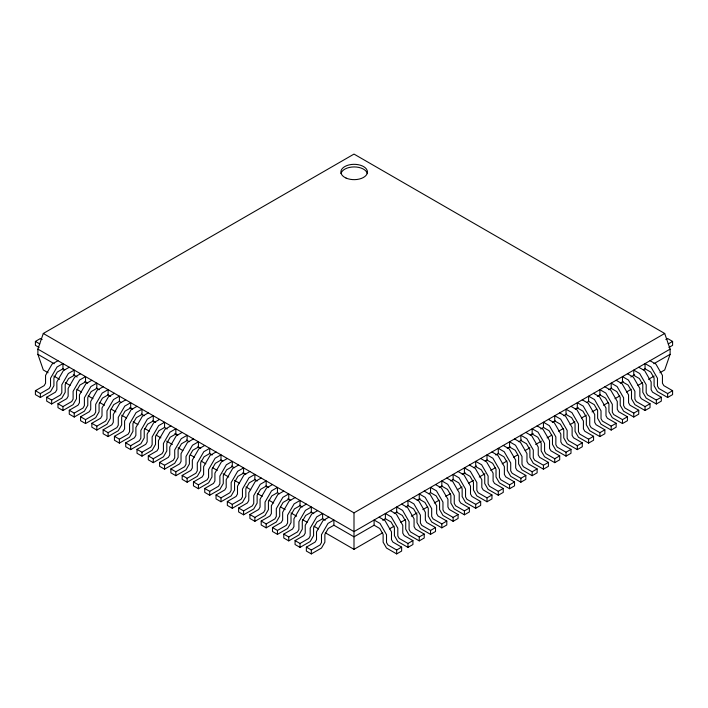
<?xml version="1.0" encoding="UTF-8"?>
<svg xmlns="http://www.w3.org/2000/svg" width="708" height="708" viewBox="0 0 708 708"><rect width="100%" height="100%" fill="white"/><g stroke="black" fill="none" stroke-linecap="round" stroke-linejoin="round"><path stroke-width="1.06" d="M48.082 372.727L43.303 369.965L37.887 354.327L37.887 349.115L43.303 333.468L354 154.087L664.697 333.468L670.113 349.115L670.113 354.327L664.697 369.965L659.918 372.727M39.09 347.469L35.4 345.327L35.4 341.424L40.365 338.548L42.117 339.566M57.976 360.717L52.065 364.133L45.56 375.39L45.56 383.214L44.161 385.639L35.4 390.701L35.4 394.613L40.365 397.48L50.525 391.613L53.914 385.745L53.914 377.922L57.304 372.054L62.95 368.797L62.95 363.585L57.029 367.001L50.525 378.258L50.525 386.081L49.126 388.506L40.365 393.568L35.4 390.701M69.269 367.231L63.348 370.647L56.852 381.904L56.852 389.727L55.445 392.161L46.693 397.215L46.693 401.126L51.657 403.994L61.817 398.126L65.207 392.259L65.207 384.444L68.596 378.576L74.234 375.311L74.234 370.098L68.322 373.514L61.817 384.771L61.817 392.595L60.419 395.029L51.657 400.082L46.693 397.215M80.562 373.753L74.641 377.169L68.145 388.426L68.145 396.25L66.738 398.675L57.976 403.737L57.976 407.649L62.95 410.516L73.11 404.649L76.499 398.781L76.499 390.958L79.88 385.09L85.526 381.833L85.526 376.621L79.606 380.037L73.11 391.294L73.11 399.117L71.703 401.542L62.95 406.604L57.976 403.737M91.845 380.267L85.933 383.683L79.429 394.94L79.429 402.764L78.03 405.197L69.269 410.251L69.269 414.162L74.234 417.03L84.394 411.162L87.783 405.295L87.783 397.48L91.173 391.613L96.819 388.347L96.819 383.134L90.898 386.55L84.394 397.808L84.394 405.631L82.995 408.065L74.234 413.118L69.269 410.251M103.138 386.789L97.217 390.205L90.721 401.463L90.721 409.286L89.314 411.711L80.562 416.773L80.562 420.685L85.526 423.552L95.686 417.685L99.076 411.817L99.076 403.994L102.465 398.126L108.103 394.869L108.103 389.657L102.191 393.073L95.686 404.33L95.686 412.153L94.288 414.578L85.526 419.64L80.562 416.773M114.431 393.303L108.51 396.719L102.014 407.976L102.014 415.8L100.607 418.233L91.845 423.287L91.845 427.198L96.819 430.066L106.979 424.198L110.368 418.331L110.368 410.516L113.749 404.649L119.395 401.383L119.395 396.17L113.475 399.586L106.979 410.844L106.979 418.667L105.572 421.101L96.819 426.154L91.845 423.287M125.723 399.825L119.802 403.241L113.298 414.499L113.298 422.322L111.899 424.747L103.138 429.809L103.138 433.721L108.103 436.588L118.271 430.721L121.652 424.853L121.652 417.03L125.042 411.162L130.688 407.905L130.688 402.693L124.767 406.109L118.271 417.366L118.271 425.189L116.864 427.614L108.103 432.676L103.138 429.809M137.007 406.339L131.086 409.755L124.59 421.012L124.59 428.836L123.183 431.269L114.431 436.323L114.431 440.234L119.395 443.102L129.555 437.234L132.945 431.367L132.945 423.552L136.334 417.685L141.981 414.419L141.981 409.206L136.06 412.622L129.555 423.888L129.555 431.703L128.157 434.137L119.395 439.19L114.431 436.323M148.299 412.861L142.379 416.277L135.883 427.535L135.883 435.358L134.476 437.783L125.723 442.845L125.723 446.757L130.688 449.624L140.848 443.757L144.237 437.889L144.237 430.066L147.618 424.198L153.264 420.941L153.264 415.729L147.344 419.145L140.848 430.402L140.848 438.225L139.441 440.65L130.688 445.713L125.723 442.845M159.592 419.375L153.671 422.791L147.167 434.048L147.167 441.872L145.768 444.305L137.007 449.359L137.007 453.27L141.981 456.138L152.14 450.27L155.521 444.403L155.521 436.588L158.911 430.721L164.557 427.464L164.557 422.242L158.636 425.658L152.14 436.924L152.14 444.739L150.733 447.173L141.981 452.226L137.007 449.359M170.876 425.897L164.955 429.314L158.459 440.571L158.459 448.394L157.061 450.819L148.299 455.881L148.299 459.793L153.264 462.66L163.424 456.793L166.814 450.925L166.814 443.102L170.203 437.234L175.849 433.977L175.849 428.765L169.929 432.181L163.424 443.438L163.424 451.262L162.026 453.686L153.264 458.749L148.299 455.881M182.168 432.411L176.248 435.827L169.752 447.093L169.752 454.908L168.345 457.341L159.592 462.395L159.592 466.306L164.557 469.174L174.717 463.306L178.106 457.439L178.106 449.624L181.487 443.757L187.133 440.5L187.133 435.278L181.213 438.695L174.717 449.961L174.717 457.775L173.318 460.209L164.557 465.262L159.592 462.395M193.461 438.933L187.54 442.35L181.036 453.607L181.036 461.43L179.637 463.855L170.876 468.917L170.876 472.829L175.849 475.696L186.009 469.829L189.39 463.961L189.39 456.138L192.78 450.27L198.426 447.014L198.426 441.801L192.505 445.217L186.009 456.474L186.009 464.298L184.602 466.722L175.849 471.785L170.876 468.917M204.745 445.447L198.833 448.863L192.328 460.129L192.328 467.944L190.93 470.377L182.168 475.431L182.168 479.343L187.133 482.21L197.293 476.342L200.683 470.484L200.683 462.66L204.072 456.793L209.718 453.536L209.718 448.314L203.798 451.731L197.293 462.997L197.293 470.811L195.895 473.245L187.133 478.298L182.168 475.431M216.037 451.969L210.117 455.386L203.621 466.643L203.621 474.466L202.214 476.891L193.461 481.953L193.461 485.865L198.426 488.732L208.586 482.865L211.975 476.997L211.975 469.174L215.365 463.306L221.002 460.05L221.002 454.837L215.09 458.253L208.586 469.51L208.586 477.334L207.187 479.767L198.426 484.821L193.461 481.953M227.33 458.483L221.409 461.899L214.905 473.165L214.905 480.98L213.506 483.414L204.745 488.467L204.745 492.379L209.718 495.246L219.878 489.378L223.259 483.52L223.259 475.696L226.649 469.829L232.295 466.572L232.295 461.35L226.374 464.767L219.878 476.033L219.878 483.847L218.471 486.281L209.718 491.334L204.745 488.467M238.614 465.006L232.702 468.422L226.197 479.679L226.197 487.502L224.799 489.927L216.037 494.989L216.037 498.901L221.002 501.768L231.162 495.901L234.552 490.033L234.552 482.21L237.941 476.342L243.587 473.086L243.587 467.873L237.667 471.289L231.162 482.546L231.162 490.37L229.764 492.803L221.002 497.857L216.037 494.989M249.906 471.519L243.986 474.935L237.49 486.201L237.49 494.016L236.083 496.45L227.33 501.503L227.33 505.415L232.295 508.282L242.455 502.415L245.844 496.556L245.844 488.732L249.234 482.865L254.871 479.608L254.871 474.387L248.959 477.811L242.455 489.069L242.455 496.883L241.056 499.317L232.295 504.37L227.33 501.503M261.199 478.042L255.278 481.458L248.782 492.715L248.782 500.538L247.375 502.963L238.614 508.025L238.614 511.937L243.587 514.805L253.747 508.937L257.137 503.069L257.137 495.246L260.517 489.378L266.164 486.122L266.164 480.909L260.243 484.325L253.747 495.582L253.747 503.406L252.34 505.839L243.587 510.893L238.614 508.025M272.491 484.555L266.571 487.971L260.066 499.237L260.066 507.052L258.668 509.486L249.906 514.539L249.906 518.451L254.871 521.318L265.04 515.451L268.421 509.592L268.421 501.768L271.81 495.901L277.456 492.644L277.456 487.423L271.536 490.848L265.04 502.105L265.04 509.928L263.633 512.353L254.871 517.406L249.906 514.539M283.775 491.078L277.855 494.494L271.359 505.751L271.359 513.574L269.952 516.008L261.199 521.061L261.199 524.973L266.164 527.841L276.324 521.973L279.713 516.105L279.713 508.282L283.103 502.415L288.749 499.158L288.749 493.945L282.828 497.361L276.324 508.618L276.324 516.442L274.925 518.875L266.164 523.929L261.199 521.061M295.068 497.591L289.147 501.016L282.651 512.273L282.651 520.088L281.244 522.522L272.491 527.575L272.491 531.487L277.456 534.354L287.616 528.487L291.006 522.628L291.006 514.805L294.386 508.937L300.033 505.68L300.033 500.459L294.112 503.884L287.616 515.141L287.616 522.964L286.209 525.389L277.456 530.442L272.491 527.575M306.36 504.114L300.44 507.53L293.935 518.787L293.935 526.61L292.537 529.044L283.775 534.097L283.775 538.009L288.749 540.877L298.909 535.009L302.289 529.141L302.289 521.318L305.679 515.451L311.325 512.194L311.325 506.981L305.405 510.397L298.909 521.654L298.909 529.478L297.502 531.912L288.749 536.965L283.775 534.097M317.644 510.627L311.724 514.052L305.228 525.309L305.228 533.124L303.821 535.558L295.068 540.611L295.068 544.523L300.033 547.39L310.192 541.531L313.582 535.664L313.582 527.841L316.972 521.973L322.618 518.716L322.618 513.495L316.697 516.92L310.192 528.177L310.192 536L308.794 538.425L300.033 543.479L295.068 540.611M328.937 517.15L323.016 520.566L316.52 531.823L316.52 539.646L315.113 542.08L306.36 547.134L306.36 551.045L311.325 553.913L321.485 548.045L324.875 542.178L324.875 534.354L328.255 528.487L333.902 525.23L354 536.832L374.116 525.221L379.745 528.487L383.125 534.354L383.125 542.178L386.515 548.045L396.675 553.913L401.64 551.045L401.64 547.134L392.887 542.08L391.48 539.646L391.48 531.823L384.984 520.566L379.063 517.15M43.303 333.468L354 512.849L664.697 333.468M665.883 339.566L667.635 338.548L672.6 341.424L672.6 345.327L668.91 347.469M306.36 547.134L311.325 550.001L320.078 544.948L321.485 542.514L321.485 534.69L327.981 523.433L333.902 520.017L333.902 525.23M668.219 343.946L672.6 341.424M670.113 349.115L354 531.62L37.887 349.115M382.736 520.238L385.612 518.583M394.232 513.61L397.108 511.946M405.728 506.972L408.604 505.308M417.224 500.335L420.101 498.671M428.721 493.697L430.632 492.591M439.252 487.608L442.128 485.954M450.748 480.98L453.624 479.316M462.244 474.342L465.121 472.679M473.74 467.705L476.617 466.041M485.237 461.067L487.148 459.961M495.777 454.978L498.644 453.324M507.264 448.341L510.141 446.686M518.76 441.712L521.637 440.049M530.257 435.075L533.133 433.411M540.797 428.986L543.673 427.331M552.293 422.349L555.16 420.694M563.789 415.711L566.657 414.056M575.285 409.082L578.153 407.419M586.773 402.445L588.693 401.339M597.313 396.356L600.189 394.701M608.809 389.719L611.685 388.064M620.305 383.081L623.182 381.426M630.837 377.001L634.669 374.789M643.298 369.815L645.209 368.709M653.829 363.726L670.113 354.327M325.317 532.788L354 549.346L382.683 532.788M389.373 528.929L394.152 526.168M400.843 522.3L405.622 519.548M411.357 516.229L417.092 512.919M422.835 509.61L427.614 506.848M434.305 502.99L439.084 500.229M445.774 496.361L450.554 493.6M457.244 489.741L462.023 486.98M468.723 483.113L473.502 480.36M479.236 477.042L484.971 473.732M490.706 470.422L495.485 467.661M502.176 463.802L506.955 461.041M513.654 457.173L517.477 454.97M525.124 450.554L529.903 447.792M535.637 444.482L541.372 441.173M547.107 437.854L551.886 435.101M558.585 431.234L563.364 428.473M570.055 424.614L574.834 421.853M581.525 417.986L586.304 415.224M592.038 411.914L596.817 409.153M603.517 405.295L608.296 402.533M614.986 398.675L619.765 395.914M626.456 392.046L631.235 389.285M637.926 385.426L642.714 382.665M648.448 379.355L654.183 376.045M374.098 525.23L374.098 520.017L380.019 523.433L386.515 534.69L386.515 542.514L387.922 544.948L396.675 550.001L401.64 547.134M407.967 543.479L412.932 540.611L412.932 544.523L407.967 547.39L397.808 541.531L394.418 535.664L394.418 527.841L391.028 521.973L385.382 518.716L385.382 513.495L391.303 516.92L397.808 528.177L397.808 536L399.206 538.425L407.967 543.479L407.967 547.39M419.251 536.965L424.225 534.097L424.225 538.009L419.251 540.877L409.091 535.009L405.711 529.141L405.711 521.318L402.321 515.451L396.675 512.194L396.675 506.981L402.595 510.397L409.091 521.654L409.091 529.478L410.498 531.912L419.251 536.965L419.251 540.877M430.544 530.442L435.509 527.575L435.509 531.487L430.544 534.354L420.384 528.487L416.994 522.628L416.994 514.805L413.614 508.937L407.967 505.68L407.967 500.459L413.888 503.884L420.384 515.141L420.384 522.964L421.791 525.389L430.544 530.442L430.544 534.354M441.836 523.929L446.801 521.061L446.801 524.973L441.836 527.841L431.676 521.973L428.287 516.105L428.287 508.282L424.897 502.415L419.251 499.158L419.251 493.945L425.172 497.361L431.676 508.618L431.676 516.442L433.075 518.875L441.836 523.929L441.836 527.841M453.129 517.406L458.094 514.539L458.094 518.451L453.129 521.318L442.96 515.451L439.579 509.592L439.579 501.768L436.19 495.901L430.544 492.644L430.544 487.423L436.464 490.848L442.96 502.105L442.96 509.928L444.367 512.353L453.129 517.406L453.129 521.318M464.413 510.893L469.386 508.025L469.386 511.937L464.413 514.805L454.253 508.937L450.863 503.069L450.863 495.246L447.483 489.378L441.836 486.122L441.836 480.909L447.757 484.325L454.253 495.582L454.253 503.406L455.66 505.839L464.413 510.893L464.413 514.805M475.705 504.37L480.67 501.503L480.67 505.415L475.705 508.282L465.545 502.415L462.156 496.556L462.156 488.732L458.766 482.865L453.129 479.608L453.129 474.387L459.041 477.811L465.545 489.069L465.545 496.883L466.944 499.317L475.705 504.37L475.705 508.282M486.998 497.857L491.963 494.989L491.963 498.901L486.998 501.768L476.838 495.901L473.448 490.033L473.448 482.21L470.059 476.342L464.413 473.086L464.413 467.873L470.333 471.289L476.838 482.546L476.838 490.37L478.236 492.803L486.998 497.857L486.998 501.768M498.282 491.334L503.255 488.467L503.255 492.379L498.282 495.246L488.122 489.378L484.741 483.52L484.741 475.696L481.351 469.829L475.705 466.572L475.705 461.35L481.626 464.767L488.122 476.033L488.122 483.847L489.529 486.281L498.282 491.334L498.282 495.246M509.574 484.821L514.539 481.953L514.539 485.865L509.574 488.732L499.414 482.865L496.025 476.997L496.025 469.174L492.635 463.306L486.998 460.05L486.998 454.837L492.91 458.253L499.414 469.51L499.414 477.334L500.813 479.767L509.574 484.821L509.574 488.732M520.867 478.298L525.832 475.431L525.832 479.343L520.867 482.21L510.707 476.342L507.317 470.484L507.317 462.66L503.928 456.793L498.282 453.536L498.282 448.314L504.202 451.731L510.707 462.997L510.707 470.811L512.105 473.245L520.867 478.298L520.867 482.21M532.15 471.785L537.124 468.917L537.124 472.829L532.15 475.696L521.991 469.829L518.61 463.961L518.61 456.138L515.22 450.27L509.574 447.014L509.574 441.801L515.495 445.217L521.991 456.474L521.991 464.298L523.398 466.722L532.15 471.785L532.15 475.696M543.443 465.262L548.408 462.395L548.408 466.306L543.443 469.174L533.283 463.306L529.894 457.439L529.894 449.624L526.513 443.757L520.867 440.5L520.867 435.278L526.787 438.695L533.283 449.961L533.283 457.775L534.682 460.209L543.443 465.262L543.443 469.174M554.736 458.749L559.701 455.881L559.701 459.793L554.736 462.66L544.576 456.793L541.186 450.925L541.186 443.102L537.797 437.234L532.15 433.977L532.15 428.765L538.071 432.181L544.576 443.438L544.576 451.262L545.974 453.686L554.736 458.749L554.736 462.66M566.019 452.226L570.993 449.359L570.993 453.27L566.019 456.138L555.86 450.27L552.479 444.403L552.479 436.588L549.089 430.721L543.443 427.464L543.443 422.242L549.364 425.658L555.86 436.924L555.86 444.739L557.267 447.173L566.019 452.226L566.019 456.138M577.312 445.713L582.277 442.845L582.277 446.757L577.312 449.624L567.152 443.757L563.763 437.889L563.763 430.066L560.382 424.198L554.736 420.941L554.736 415.729L560.656 419.145L567.152 430.402L567.152 438.225L568.559 440.65L577.312 445.713L577.312 449.624M588.605 439.19L593.57 436.323L593.57 440.234L588.605 443.102L578.445 437.234L575.055 431.367L575.055 423.552L571.666 417.685L566.019 414.419L566.019 409.206L571.94 412.622L578.445 423.888L578.445 431.703L579.843 434.137L588.605 439.19L588.605 443.102M599.897 432.676L604.862 429.809L604.862 433.721L599.897 436.588L589.729 430.721L586.348 424.853L586.348 417.03L582.958 411.162L577.312 407.905L577.312 402.693L583.233 406.109L589.729 417.366L589.729 425.189L591.136 427.614L599.897 432.676L599.897 436.588M611.181 426.154L616.155 423.287L616.155 427.198L611.181 430.066L601.021 424.198L597.632 418.331L597.632 410.516L594.251 404.649L588.605 401.383L588.605 396.17L594.525 399.586L601.021 410.844L601.021 418.667L602.428 421.101L611.181 426.154L611.181 430.066M622.474 419.64L627.438 416.773L627.438 420.685L622.474 423.552L612.314 417.685L608.924 411.817L608.924 403.994L605.535 398.126L599.897 394.869L599.897 389.657L605.809 393.073L612.314 404.33L612.314 412.153L613.712 414.578L622.474 419.64L622.474 423.552M633.766 413.118L638.731 410.251L638.731 414.162L633.766 417.03L623.606 411.162L620.217 405.295L620.217 397.48L616.827 391.613L611.181 388.347L611.181 383.134L617.102 386.55L623.606 397.808L623.606 405.631L625.005 408.065L633.766 413.118L633.766 417.03M645.05 406.604L650.024 403.737L650.024 407.649L645.05 410.516L634.89 404.649L631.501 398.781L631.501 390.958L628.12 385.09L622.474 381.833L622.474 376.621L628.394 380.037L634.89 391.294L634.89 399.117L636.297 401.542L645.05 406.604L645.05 410.516M656.343 400.082L661.307 397.215L661.307 401.126L656.343 403.994L646.183 398.126L642.793 392.259L642.793 384.444L639.404 378.576L633.766 375.311L633.766 370.098L639.678 373.514L646.183 384.771L646.183 392.595L647.581 395.029L656.343 400.082L656.343 403.994M667.635 393.568L672.6 390.701L672.6 394.613L667.635 397.48L657.475 391.613L654.086 385.745L654.086 377.922L650.696 372.054L645.05 368.797L645.05 363.585L650.971 367.001L657.475 378.258L657.475 386.081L658.874 388.506L667.635 393.568L667.635 397.48M650.024 360.717L655.935 364.133L662.44 375.39L662.44 383.214L663.839 385.639L672.6 390.701M638.731 367.231L644.652 370.647L651.148 381.904L651.148 389.727L652.555 392.161L661.307 397.215M627.438 373.753L633.359 377.169L639.855 388.426L639.855 396.25L641.262 398.675L650.024 403.737M616.155 380.267L622.067 383.683L628.571 394.94L628.571 402.764L629.97 405.197L638.731 410.251M604.862 386.789L610.783 390.205L617.279 401.463L617.279 409.286L618.686 411.711L627.438 416.773M593.57 393.303L599.49 396.719L605.986 407.976L605.986 415.8L607.393 418.233L616.155 423.287M582.277 399.825L588.198 403.241L594.702 414.499L594.702 422.322L596.101 424.747L604.862 429.809M570.993 406.339L576.914 409.755L583.41 421.012L583.41 428.836L584.817 431.269L593.57 436.323M559.701 412.861L565.621 416.277L572.117 427.535L572.117 435.358L573.524 437.783L582.277 442.845M548.408 419.375L554.329 422.791L560.833 434.048L560.833 441.872L562.232 444.305L570.993 449.359M537.124 425.897L543.045 429.314L549.541 440.571L549.541 448.394L550.939 450.819L559.701 455.881M525.832 432.411L531.752 435.827L538.248 447.093L538.248 454.908L539.655 457.341L548.408 462.395M514.539 438.933L520.46 442.35L526.964 453.607L526.964 461.43L528.363 463.855L537.124 468.917M503.255 445.447L509.167 448.863L515.672 460.129L515.672 467.944L517.07 470.377L525.832 475.431M491.963 451.969L497.883 455.386L504.379 466.643L504.379 474.466L505.786 476.891L514.539 481.953M480.67 458.483L486.591 461.899L493.095 473.165L493.095 480.98L494.494 483.414L503.255 488.467M469.386 465.006L475.298 468.422L481.803 479.679L481.803 487.502L483.201 489.927L491.963 494.989M458.094 471.519L464.014 474.935L470.51 486.201L470.51 494.016L471.917 496.45L480.67 501.503M446.801 478.042L452.722 481.458L459.218 492.715L459.218 500.538L460.625 502.963L469.386 508.025M435.509 484.555L441.429 487.971L447.934 499.237L447.934 507.052L449.332 509.486L458.094 514.539M424.225 491.078L430.145 494.494L436.641 505.751L436.641 513.574L438.048 516.008L446.801 521.061M412.932 497.591L418.853 501.016L425.349 512.273L425.349 520.088L426.756 522.522L435.509 527.575M401.64 504.114L407.56 507.53L414.065 518.787L414.065 526.61L415.463 529.044L424.225 534.097M390.356 510.627L396.276 514.052L402.772 525.309L402.772 533.124L404.18 535.558L412.932 540.611M35.4 341.424L39.781 343.946M37.887 354.327L54.171 363.726M62.791 368.709L64.702 369.815M73.331 374.789L77.163 377.001M84.818 381.426L87.695 383.081M96.315 388.064L99.191 389.719M107.811 394.701L110.687 396.356M119.307 401.339L121.227 402.445M129.847 407.419L132.715 409.082M141.343 414.056L144.211 415.711M152.839 420.694L155.707 422.349M164.327 427.331L167.203 428.986M174.867 433.411L177.743 435.075M186.363 440.049L189.24 441.712M197.859 446.686L200.736 448.341M209.356 453.324L212.223 454.978M220.852 459.961L222.763 461.067M231.383 466.041L234.26 467.705M242.879 472.679L245.756 474.342M254.376 479.316L257.252 480.98M265.872 485.954L268.748 487.608M277.368 492.591L279.279 493.697M287.899 498.671L290.776 500.335M299.396 505.308L302.272 506.972M310.892 511.946L313.768 513.61M322.388 518.583L325.264 520.238M53.817 376.045L59.552 379.355M65.286 382.665L70.074 385.426M76.765 389.285L81.544 392.046M88.234 395.914L93.013 398.675M99.704 402.533L104.483 405.295M111.183 409.153L115.962 411.914M121.696 415.224L126.475 417.986M133.166 421.853L137.945 424.614M144.636 428.473L149.415 431.234M156.114 435.101L160.893 437.854M166.628 441.173L172.363 444.482M178.097 447.792L182.876 450.554M190.523 454.97L194.346 457.173M201.045 461.041L205.824 463.802M212.515 467.661L217.294 470.422M223.029 473.732L228.764 477.042M234.498 480.36L239.277 483.113M245.977 486.98L250.756 489.741M257.446 493.6L262.226 496.361M268.916 500.229L273.695 502.99M280.386 506.848L285.165 509.61M290.908 512.919L296.643 516.229M302.378 519.548L307.157 522.3M313.848 526.168L318.627 528.929M396.675 550.001L396.675 553.913M354 512.849L354 549.346M311.325 550.001L311.325 553.913M300.033 543.479L300.033 547.39M288.749 536.965L288.749 540.877M277.456 530.442L277.456 534.354M266.164 523.929L266.164 527.841M254.871 517.406L254.871 521.318M243.587 510.893L243.587 514.805M232.295 504.37L232.295 508.282M221.002 497.857L221.002 501.768M209.718 491.334L209.718 495.246M198.426 484.821L198.426 488.732M187.133 478.298L187.133 482.21M175.849 471.785L175.849 475.696M164.557 465.262L164.557 469.174M153.264 458.749L153.264 462.66M141.981 452.226L141.981 456.138M130.688 445.713L130.688 449.624M119.395 439.19L119.395 443.102M108.103 432.676L108.103 436.588M96.819 426.154L96.819 430.066M85.526 419.64L85.526 423.552M74.234 413.118L74.234 417.03M62.95 406.604L62.95 410.516M51.657 400.082L51.657 403.994M40.365 393.568L40.365 397.48M340.999 173.584A13.275 7.664 0 0 1 354.177 166.929A13.275 7.664 0 0 1 367.328 173.61M346.062 178.062A13.275 7.664 0 0 0 367.319 173A13.275 7.664 0 0 0 349.097 164.902A13.275 7.664 0 0 0 346.062 178.062"/></g></svg>
